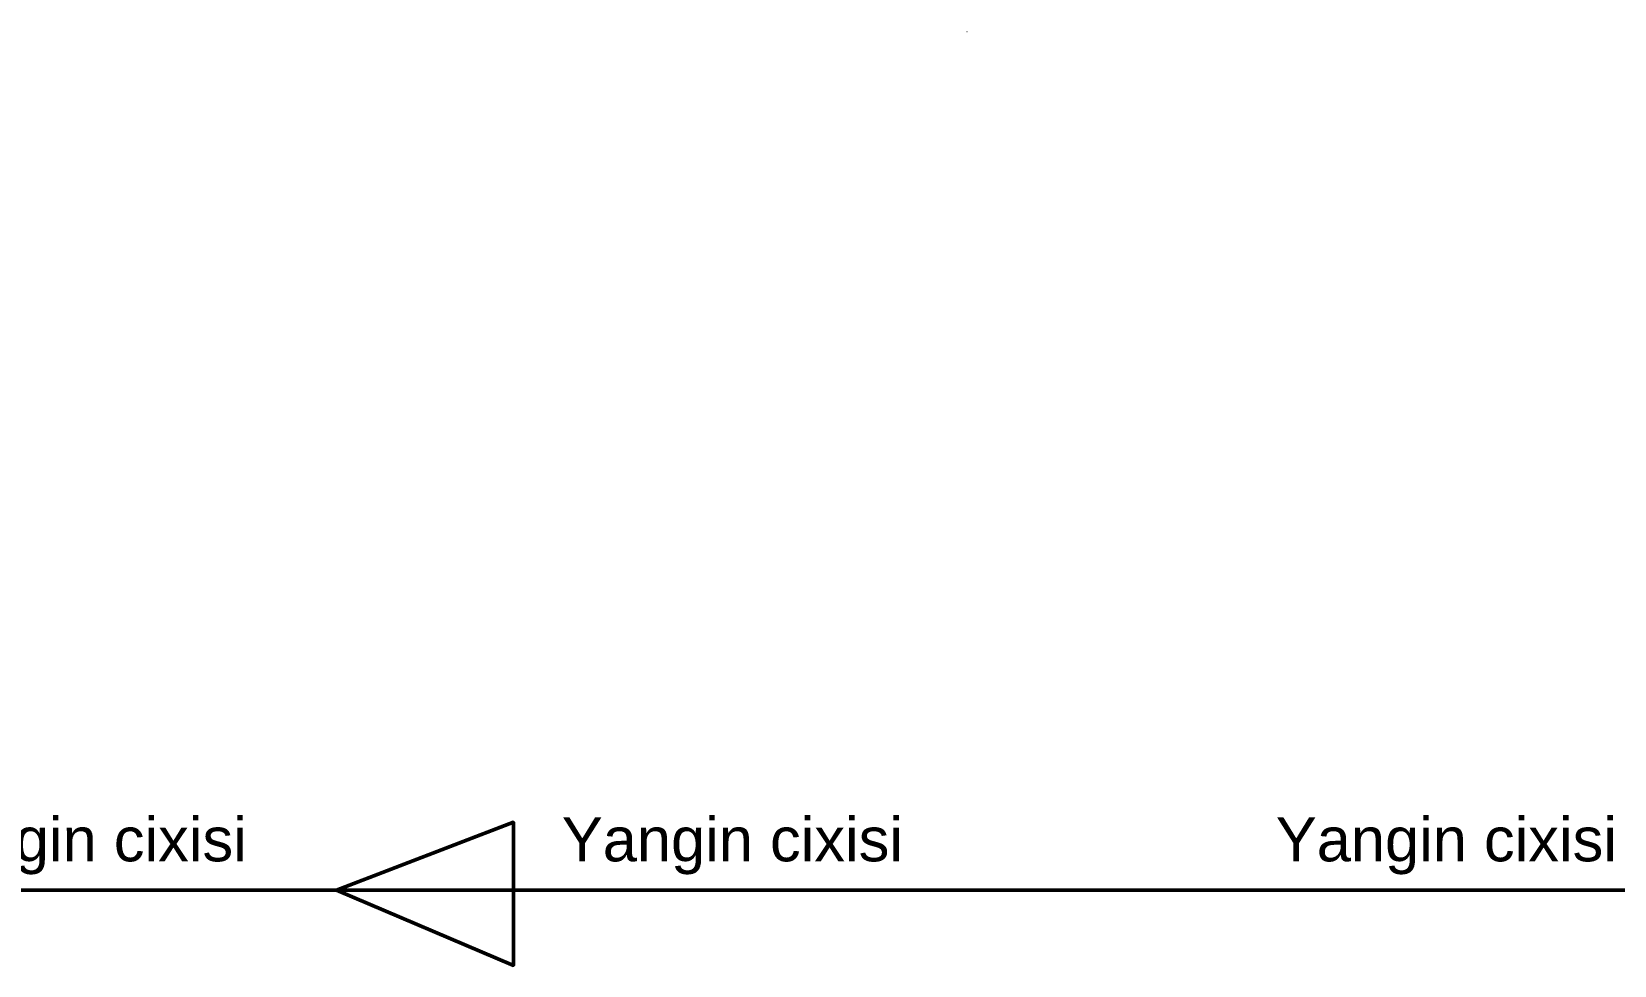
# Model space of a CAD drawing. Header units: millimetres. Extents: x 1531071 to 1560283, y -701792 to -691067.
# Drawn here: x 1545637 to 1546226, y -697342 to -696995 of the extents above; entities that cross this region are included whole.
import ezdxf

# ---------------------------------------------------------------- set-up
doc = ezdxf.new("R2010")
doc.units = ezdxf.units.MM
doc.header["$LTSCALE"] = 20
doc.header["$MEASUREMENT"] = 0
doc.linetypes.add('Dot & Dashed', pattern=[670.277762, 352.777767, -176.388884, 0, -141.111112])
for name, color, linetype, lineweight in [('OXLAR', 6, 'Continuous', 5), ('RAZMERI', 251, 'Continuous', 5), ('wall ext', 30, 'Continuous', 30)]:
    doc.layers.add(name, color=color, linetype=linetype, lineweight=lineweight)
doc.styles.add('СГЕНЕРИР_СТИЛЬ_1', font='arial.ttf')

msp = doc.modelspace()

# ---------------------------------------------------------------- linework, layer by layer
at = {"layer": 'OXLAR', "color": 6, "linetype": 'Dot & Dashed', "ltscale": 0.15}
msp.add_line((1544397.16, -696994.89), (1550288.33, -696994.89), dxfattribs=at)
at = {"layer": 'wall ext', "color": 1, "lineweight": 50, "ltscale": 0.5}
msp.add_lwpolyline([(1545750.03, -697314.28), (1545815.88, -697288.98), (1545815.88, -697342.23), (1545750.03, -697314.28)], close=True, dxfattribs=at)
msp.add_lwpolyline([(1545235.33, -697314.28), (1546337.53, -697314.28)], dxfattribs=at)

# ---------------------------------------------------------------- texts
at = {"layer": 'RAZMERI', "color": 1, "style": 'СГЕНЕРИР_СТИЛЬ_1'}
for p in [(1545589.68, -697303.54), (1545833.88, -697303.54), (1546099.58, -697303.54)]:
    msp.add_text('Yangin cixisi', height=16.3549, dxfattribs=at).set_placement(p)

doc.saveas('drawing.dxf')
